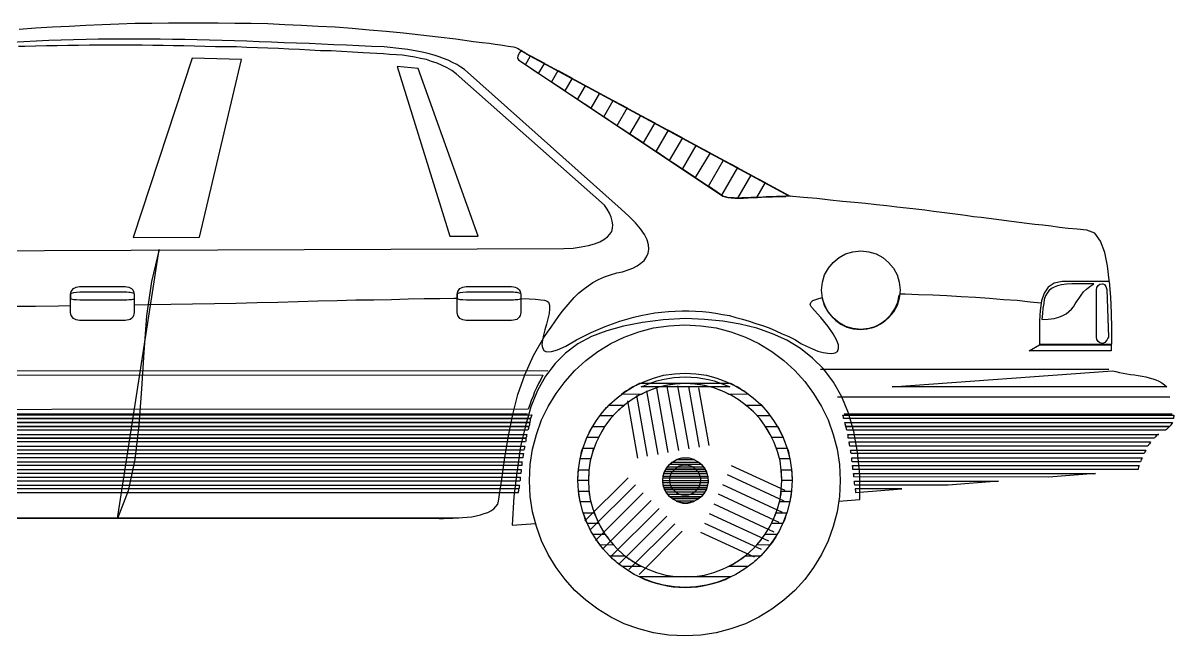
# Model space of a CAD drawing. Extents: x 894 to 1366, y -176 to -51.
# Drawn here: x 1129.8 to 1365.7, y -176.3 to -50.7 of the extents above; entities that cross this region are included whole.
import ezdxf

# ---------------------------------------------------------------- set-up
doc = ezdxf.new("R2010")
doc.units = 0
doc.header["$MEASUREMENT"] = 0
doc.layers.get('0').update_dxf_attribs({"linetype": 'CONTINUOUS'})

msp = doc.modelspace()

# ---------------------------------------------------------------- linework, layer by layer
at = {"linetype": 'CONTINUOUS'}
for points in [[(1352.43, -103.7), (1352.41, -103.45), (1352.1, -100.49), (1351.53, -97.72), (1350.65, -95.45), (1349.45, -93.82), (1347.81, -93.19), (1345.86, -93), (1344.04, -92.81), (1342.21, -92.62), (1340.51, -92.37), (1338.81, -92.18), (1337.17, -91.99), (1335.53, -91.8), (1333.96, -91.61), (1332.39, -91.42), (1330.81, -91.17), (1329.3, -90.98), (1327.73, -90.79), (1326.15, -90.6), (1324.64, -90.42), (1323, -90.16), (1321.43, -89.97), (1319.79, -89.78), (1318.09, -89.53), (1316.39, -89.35), (1314.63, -89.09), (1312.8, -88.9), (1310.85, -88.65), (1308.9, -88.46), (1306.88, -88.21), (1304.74, -87.96), (1302.47, -87.71), (1300.21, -87.52), (1297.75, -87.27), (1295.23, -87.01), (1292.52, -86.7), (1289.75, -86.45), (1286.86, -86.2), (1233.02, -57.1), (1232.58, -56.79), (1232.2, -56.6), (1231.88, -56.35), (1231.57, -56.22), (1231.32, -56.03), (1231, -55.91), (1230.69, -55.78), (1230.31, -55.72), (1229.8, -55.59), (1229.24, -55.53), (1228.48, -55.4), (1227.66, -55.28), (1226.59, -55.15), (1225.33, -54.96), (1223.88, -54.77), (1222.12, -54.58), (1218.53, -54.08), (1214.88, -53.64), (1211.35, -53.2), (1207.76, -52.82), (1204.24, -52.51), (1200.77, -52.19), (1197.25, -51.88), (1193.78, -51.62), (1190.32, -51.44), (1186.86, -51.25), (1183.46, -51.12), (1179.99, -50.93), (1176.59, -50.87), (1173.19, -50.81), (1169.79, -50.74), (1166.39, -50.74), (1162.99, -50.74), (1159.59, -50.74), (1156.19, -50.81), (1152.79, -50.87), (1149.45, -50.99), (1146.05, -51.12), (1142.65, -51.25), (1139.25, -51.44), (1135.85, -51.62), (1132.39, -51.81), (1128.99, -52.07)], [(1060.79, -152.19), (1215.07, -152.25), (1216.01, -152.25), (1216.96, -152.19), (1217.9, -152.19), (1218.91, -152.12), (1219.85, -152.06), (1220.86, -152), (1221.81, -151.87), (1222.69, -151.68), (1223.57, -151.49), (1224.33, -151.24), (1225.08, -150.99), (1225.71, -150.68), (1226.28, -150.24), (1226.72, -149.79), (1227.1, -149.29), (1227.29, -148.72), (1227.92, -144.19), (1228.55, -139.72), (1229.3, -135.31), (1230.18, -130.97), (1231.25, -126.81), (1232.64, -122.78), (1234.4, -118.88), (1236.54, -115.16), (1237.3, -114.09), (1238.05, -113.02), (1238.81, -111.95), (1239.57, -110.88), (1240.32, -109.87), (1241.14, -108.87), (1241.96, -107.92), (1242.78, -106.98), (1243.66, -106.1), (1244.6, -105.34), (1245.61, -104.58), (1246.62, -103.89), (1247.75, -103.26), (1248.95, -102.76), (1250.21, -102.32), (1251.53, -101.94), (1252.66, -101.69), (1253.8, -101.31), (1254.81, -100.93), (1255.69, -100.49), (1256.44, -99.92), (1257.13, -99.36), (1257.58, -98.66), (1257.95, -97.91), (1258.08, -97.09), (1258.02, -96.15), (1257.7, -95.14), (1257.2, -94.07), (1256.38, -92.93), (1255.37, -91.67), (1254.05, -90.35), (1252.41, -88.9), (1220.3, -60.25), (1219.54, -59.75), (1218.72, -59.24), (1217.84, -58.8), (1216.96, -58.36), (1216.01, -57.98), (1215.07, -57.67), (1214.06, -57.35), (1213.05, -57.04), (1211.98, -56.79), (1210.91, -56.54), (1209.78, -56.35), (1208.65, -56.16), (1207.45, -56.03), (1206.25, -55.91), (1205.06, -55.78), (1203.8, -55.65), (1201.22, -55.53), (1198.63, -55.4), (1196.12, -55.28), (1193.53, -55.21), (1190.95, -55.09), (1188.43, -54.96), (1185.85, -54.84), (1183.33, -54.77), (1180.75, -54.65), (1178.23, -54.58), (1175.65, -54.46), (1173.13, -54.39), (1170.61, -54.33), (1168.03, -54.27), (1165.51, -54.21), (1162.99, -54.14), (1160.41, -54.14), (1157.89, -54.08), (1155.37, -54.08), (1152.85, -54.08), (1150.27, -54.08), (1147.75, -54.08), (1145.23, -54.08), (1142.72, -54.14), (1140.13, -54.21), (1137.61, -54.27), (1135.09, -54.33), (1132.51, -54.46), (1129.99, -54.58), (1127.48, -54.71)], [(1063.25, -97.59), (1240.64, -96.96), (1242.53, -96.84), (1244.23, -96.59), (1245.67, -96.33), (1246.93, -95.96), (1248, -95.58), (1248.88, -95.07), (1249.58, -94.57), (1250.08, -94), (1250.46, -93.44), (1250.65, -92.75), (1250.71, -92.05), (1250.58, -91.3), (1250.33, -90.54), (1250.02, -89.72), (1249.51, -88.9), (1248.95, -88.02), (1218.6, -61.13), (1217.71, -60.5), (1216.71, -59.94), (1215.7, -59.43), (1214.69, -58.99), (1213.56, -58.62), (1212.49, -58.24), (1211.29, -57.98), (1210.1, -57.73), (1208.83, -57.54), (1207.58, -57.35), (1206.32, -57.23), (1204.99, -57.17), (1203.67, -57.04), (1202.29, -56.98), (1200.9, -56.91), (1199.52, -56.85), (1197.31, -56.72), (1195.11, -56.6), (1192.97, -56.47), (1190.76, -56.41), (1188.62, -56.28), (1186.48, -56.16), (1184.28, -56.09), (1182.14, -55.97), (1179.99, -55.91), (1177.85, -55.84), (1175.71, -55.78), (1173.57, -55.65), (1171.43, -55.59), (1169.23, -55.59), (1167.09, -55.53), (1164.94, -55.47), (1162.8, -55.4), (1160.66, -55.4), (1158.52, -55.34), (1156.38, -55.34), (1154.24, -55.28), (1152.04, -55.28), (1149.89, -55.28), (1147.75, -55.28), (1145.55, -55.28), (1143.41, -55.28), (1141.2, -55.34), (1139, -55.34), (1136.79, -55.4), (1134.59, -55.4), (1132.39, -55.47), (1130.18, -55.53), (1128.86, -55.53)], [(1287.05, -86.2), (1286.16, -86.2), (1285.22, -86.26), (1284.21, -86.26), (1283.21, -86.32), (1282.14, -86.38), (1281.13, -86.45), (1280.06, -86.51), (1279.05, -86.51), (1278.1, -86.57), (1277.16, -86.57), (1276.28, -86.64), (1275.52, -86.57), (1274.83, -86.57), (1274.2, -86.51), (1273.76, -86.38), (1273.38, -86.26), (1231.44, -58.42), (1231.19, -57.98), (1231.32, -57.42), (1231.57, -56.91), (1231.88, -56.41), (1287.05, -86.2)], [(1164.5, -57.92), (1152.41, -94.7), (1165.95, -94.63), (1174.58, -58.24), (1164.5, -57.92)], [(1231.38, -57.17), (1231.19, -57.48), (1231.13, -57.86), (1231.19, -58.11), (1231.44, -58.36), (1272.94, -86.01), (1273.26, -86.2), (1273.7, -86.38), (1274.26, -86.51), (1274.96, -86.57), (1275.71, -86.64), (1276.53, -86.64), (1277.47, -86.64), (1278.42, -86.57), (1279.36, -86.51), (1280.37, -86.45), (1281.44, -86.38), (1282.45, -86.32), (1283.39, -86.32), (1284.4, -86.26), (1285.28, -86.26), (1286.16, -86.26)], [(1235.41, -61.07), (1232.76, -59.31), (1233.83, -57.48), (1236.67, -58.99), (1235.41, -61.07)], [(1206.5, -59.62), (1217.27, -94.38), (1223.07, -94.38), (1210.79, -60.06), (1206.5, -59.62)], [(1240.83, -64.66), (1238.12, -62.83), (1239.5, -60.5), (1242.34, -62.02), (1240.83, -64.66)], [(1246.18, -68.19), (1243.47, -66.42), (1245.11, -63.59), (1247.94, -65.1), (1246.18, -68.19)], [(1251.53, -71.77), (1248.82, -69.95), (1250.78, -66.61), (1253.61, -68.12), (1251.53, -71.77)], [(1256.88, -75.3), (1254.18, -73.54), (1256.44, -69.7), (1259.28, -71.21), (1256.88, -75.3)], [(1262.24, -78.89), (1259.59, -77.07), (1262.11, -72.72), (1264.94, -74.23), (1262.24, -78.89)], [(1267.59, -82.42), (1264.94, -80.65), (1267.78, -75.8), (1270.61, -77.32), (1267.59, -82.42)], [(1272.94, -86.01), (1270.3, -84.18), (1273.38, -78.83), (1276.21, -80.34), (1272.94, -86.01)], [(1280.12, -86.51), (1279.61, -86.51), (1279.11, -86.57), (1278.61, -86.57), (1278.1, -86.57), (1277.6, -86.64), (1277.16, -86.64), (1276.72, -86.64), (1276.28, -86.64), (1279.05, -81.91), (1281.88, -83.42), (1280.12, -86.51)], [(1157.7, -97.15), (1156.13, -103.7), (1155.12, -110.75), (1154.55, -118.18), (1154.11, -125.68), (1153.54, -133.11), (1152.73, -140.16), (1151.34, -146.58), (1149.14, -152.25), (1157.7, -97.15)], [(1301.53, -97.4), (1303.17, -97.59), (1304.68, -98.03), (1306, -98.79), (1307.2, -99.8), (1308.2, -100.99), (1308.96, -102.32), (1309.4, -103.83), (1309.59, -105.47), (1309.4, -107.1), (1308.96, -108.61), (1308.2, -109.94), (1307.2, -111.13), (1306, -112.14), (1304.68, -112.9), (1303.17, -113.34), (1301.53, -113.53), (1299.89, -113.34), (1298.38, -112.9), (1297.06, -112.14), (1295.86, -111.13), (1294.86, -109.94), (1294.1, -108.61), (1293.66, -107.1), (1293.47, -105.47), (1293.66, -103.83), (1294.1, -102.32), (1294.86, -100.99), (1295.86, -99.8), (1297.06, -98.79), (1298.38, -98.03), (1299.89, -97.59), (1301.53, -97.4)], [(1352.47, -103.7), (1342.78, -103.7), (1341.14, -104.02), (1339.94, -104.83), (1339.06, -106.1), (1338.56, -107.67), (1338.24, -109.62), (1338.12, -111.76), (1338.12, -114.09), (1338.12, -116.55), (1352.98, -116.55), (1352.98, -113.34), (1352.92, -110.13), (1352.73, -106.91), (1352.47, -103.7)], [(1141.39, -104.71), (1150.71, -104.71), (1151.09, -104.77), (1151.47, -104.83), (1151.78, -104.96), (1152.04, -105.15), (1152.29, -105.4), (1152.48, -105.72), (1152.54, -106.03), (1152.6, -106.35), (1152.6, -110.06), (1152.54, -110.38), (1152.48, -110.69), (1152.29, -111.01), (1152.04, -111.26), (1151.78, -111.45), (1151.47, -111.57), (1151.09, -111.64), (1150.71, -111.7), (1141.39, -111.7), (1140.7, -111.57), (1140.13, -111.26), (1139.69, -110.69), (1139.57, -110.06), (1139.57, -106.35), (1139.69, -105.72), (1140.13, -105.15), (1140.7, -104.83), (1141.39, -104.71)], [(1141.46, -105.84), (1150.71, -105.84), (1151.09, -105.84), (1151.47, -105.9), (1151.78, -105.9), (1152.04, -105.97), (1152.29, -106.03), (1152.48, -106.1), (1152.54, -106.16), (1152.6, -106.22), (1152.6, -107.17), (1152.54, -107.23), (1152.48, -107.29), (1152.29, -107.35), (1152.04, -107.42), (1151.78, -107.48), (1151.47, -107.48), (1151.09, -107.54), (1150.71, -107.54), (1141.46, -107.54), (1140.76, -107.48), (1140.2, -107.42), (1139.76, -107.29), (1139.63, -107.17), (1139.63, -106.22), (1139.76, -106.1), (1140.2, -105.97), (1140.76, -105.9), (1141.46, -105.84)], [(1220.61, -104.71), (1229.93, -104.71), (1230.31, -104.77), (1230.69, -104.83), (1231, -104.96), (1231.25, -105.15), (1231.5, -105.4), (1231.69, -105.72), (1231.76, -106.03), (1231.82, -106.35), (1231.82, -110.06), (1231.76, -110.38), (1231.69, -110.69), (1231.5, -111.01), (1231.25, -111.26), (1231, -111.45), (1230.69, -111.57), (1230.31, -111.64), (1229.93, -111.7), (1220.61, -111.7), (1219.92, -111.57), (1219.35, -111.26), (1218.91, -110.69), (1218.78, -110.06), (1218.78, -106.35), (1218.91, -105.72), (1219.35, -105.15), (1219.92, -104.83), (1220.61, -104.71)], [(1220.68, -105.84), (1229.93, -105.84), (1230.31, -105.84), (1230.69, -105.9), (1231, -105.9), (1231.25, -105.97), (1231.5, -106.03), (1231.69, -106.1), (1231.76, -106.16), (1231.82, -106.22), (1231.82, -107.17), (1231.76, -107.23), (1231.69, -107.29), (1231.5, -107.35), (1231.25, -107.42), (1231, -107.48), (1230.69, -107.48), (1230.31, -107.54), (1229.93, -107.54), (1220.68, -107.54), (1219.98, -107.48), (1219.41, -107.42), (1218.97, -107.29), (1218.85, -107.17), (1218.85, -106.22), (1218.97, -106.1), (1219.41, -105.97), (1219.98, -105.9), (1220.68, -105.84)], [(1349.26, -104.14), (1347.56, -104.14), (1346.05, -104.14), (1344.79, -104.2), (1343.66, -104.27), (1342.65, -104.4), (1341.83, -104.58), (1341.14, -104.83), (1340.57, -105.15), (1340.07, -105.59), (1339.69, -106.1), (1339.37, -106.66), (1339.12, -107.35), (1339, -108.17), (1338.81, -109.12), (1338.75, -110.25), (1338.62, -111.45), (1339.94, -111.38), (1341.14, -111.26), (1342.08, -111.01), (1342.9, -110.69), (1343.6, -110.31), (1344.16, -109.87), (1344.67, -109.37), (1345.11, -108.87), (1345.48, -108.3), (1345.86, -107.67), (1346.24, -107.1), (1346.68, -106.47), (1347.18, -105.84), (1347.75, -105.28), (1348.44, -104.71), (1349.26, -104.14)], [(1351.02, -104.14), (1351.09, -104.14), (1351.47, -104.33), (1351.72, -104.71), (1351.85, -105.15), (1351.91, -105.34), (1352.28, -115.1), (1352.16, -115.29), (1351.91, -115.73), (1351.53, -116.17), (1351.09, -116.36), (1351.02, -116.36), (1350.52, -116.23), (1350.14, -115.98), (1349.89, -115.6), (1349.83, -115.1), (1349.83, -105.4), (1349.89, -104.9), (1350.14, -104.52), (1350.52, -104.27), (1351.02, -104.14)], [(1152.6, -108.46), (1155.5, -108.43), (1160.09, -108.36), (1164.57, -108.3), (1169.04, -108.17), (1173.45, -108.11), (1177.79, -107.98), (1182.01, -107.92), (1186.17, -107.8), (1190.26, -107.67), (1194.16, -107.6), (1198, -107.48), (1201.72, -107.42), (1205.31, -107.35), (1208.77, -107.23), (1212.05, -107.17), (1215.2, -107.17), (1218.15, -107.1), (1218.78, -107.09)], [(1231.82, -107.16), (1231.95, -107.17), (1233.52, -107.23), (1234.84, -107.29), (1235.91, -107.42), (1236.67, -107.54), (1237.23, -107.73), (1237.49, -107.92), (1237.74, -108.55), (1237.74, -109.31), (1237.61, -110.25), (1237.36, -111.32), (1237.11, -112.45), (1236.73, -113.59), (1236.48, -114.66), (1236.29, -115.67), (1236.16, -116.61), (1236.29, -117.3), (1236.61, -117.87), (1237.17, -118.12), (1238.12, -118.06), (1239.38, -117.68), (1241.08, -116.93), (1243.22, -115.67), (1244.73, -114.91), (1246.24, -114.15), (1247.69, -113.53), (1249.14, -112.9), (1250.65, -112.33), (1252.1, -111.83), (1253.55, -111.38), (1254.99, -111.01), (1256.44, -110.69), (1257.83, -110.38), (1259.28, -110.13), (1260.66, -109.94), (1262.11, -109.81), (1263.49, -109.75), (1264.88, -109.68), (1266.26, -109.68), (1267.65, -109.75), (1269.04, -109.87), (1270.42, -110), (1271.81, -110.19), (1273.19, -110.44), (1274.58, -110.69), (1275.9, -111.07), (1277.29, -111.38), (1278.61, -111.83), (1279.99, -112.27), (1281.38, -112.71), (1282.7, -113.21), (1284.09, -113.78), (1285.41, -114.41), (1286.79, -114.97), (1288.12, -115.67), (1289.25, -116.36), (1290.38, -116.93), (1291.58, -117.49), (1292.71, -117.93), (1293.79, -118.25), (1294.73, -118.38), (1295.55, -118.44), (1296.24, -118.31), (1296.74, -118), (1296.93, -117.43), (1296.93, -116.68), (1296.56, -115.67), (1295.86, -114.41), (1294.79, -112.9), (1293.34, -111.07), (1291.39, -108.93), (1291.14, -108.43), (1291.26, -107.98), (1291.71, -107.6), (1292.52, -107.29), (1293.59, -106.98), (1293.64, -106.97)], [(1293.59, -107.23), (1294.04, -108.49), (1294.6, -109.68), (1295.42, -110.75), (1296.37, -111.7), (1297.44, -112.45), (1298.63, -113.02), (1299.96, -113.4), (1301.4, -113.53), (1302.85, -113.4), (1304.24, -113.02), (1305.5, -112.39), (1306.63, -111.51), (1307.64, -110.5), (1308.46, -109.31), (1309.09, -107.92), (1309.4, -106.47)], [(1309.5, -106.22), (1310.6, -106.22), (1313.37, -106.35), (1316.27, -106.41), (1319.16, -106.54), (1322.06, -106.73), (1325.02, -106.91), (1327.92, -107.1), (1330.75, -107.35), (1333.58, -107.54), (1336.23, -107.86), (1338.49, -108.08)], [(1127.79, -108.74), (1132.39, -108.74), (1137.05, -108.68), (1139.57, -108.64)], [(1296.99, -148.67), (1301.34, -148.35), (1301.28, -143.25), (1300.84, -138.65), (1300.08, -134.43), (1299.01, -130.65), (1297.63, -127.31), (1295.92, -124.29), (1293.91, -121.65), (1291.64, -119.38), (1289.12, -117.43), (1286.35, -115.73), (1283.39, -114.41), (1280.18, -113.27), (1276.78, -112.45), (1273.26, -111.83), (1269.48, -111.45), (1265.57, -111.26), (1260.98, -111.57), (1256.76, -112.08), (1252.91, -112.83), (1249.45, -113.78), (1246.3, -114.97), (1243.53, -116.48), (1241.01, -118.38), (1238.87, -120.51), (1236.92, -123.09), (1235.28, -125.99), (1233.9, -129.39), (1232.76, -133.23), (1231.76, -137.51), (1231.06, -142.36), (1230.43, -147.72), (1230.06, -153.64)], [(1265.45, -112.58), (1268.72, -112.77), (1271.87, -113.21), (1274.89, -114.03), (1277.85, -115.1), (1280.62, -116.42), (1283.27, -118.06), (1285.72, -119.88), (1287.99, -121.9), (1290.01, -124.16), (1291.83, -126.62), (1293.47, -129.27), (1294.79, -132.04), (1295.86, -135), (1296.68, -138.02), (1297.12, -141.17), (1297.31, -144.44), (1297.12, -147.72), (1296.68, -150.86), (1295.86, -153.89), (1294.79, -156.85), (1293.47, -159.62), (1291.83, -162.26), (1290.01, -164.72), (1287.99, -166.99), (1285.72, -169), (1283.27, -170.83), (1280.62, -172.46), (1277.85, -173.79), (1274.89, -174.86), (1271.87, -175.68), (1268.72, -176.12), (1265.45, -176.31), (1262.17, -176.12), (1259.02, -175.68), (1256, -174.86), (1253.04, -173.79), (1250.27, -172.46), (1247.63, -170.83), (1245.17, -169), (1242.9, -166.99), (1240.89, -164.72), (1239.06, -162.26), (1237.43, -159.62), (1236.1, -156.85), (1235.03, -153.89), (1234.21, -150.86), (1233.77, -147.72), (1233.58, -144.44), (1233.77, -141.17), (1234.21, -138.02), (1235.03, -135), (1236.1, -132.04), (1237.43, -129.27), (1239.06, -126.62), (1240.89, -124.16), (1242.9, -121.9), (1245.17, -119.88), (1247.63, -118.06), (1250.27, -116.42), (1253.04, -115.1), (1256, -114.03), (1259.02, -113.21), (1262.17, -112.77), (1265.45, -112.58)], [(1352.85, -117.87), (1336.04, -117.87), (1338.12, -116.68), (1352.85, -116.68), (1352.85, -117.87)], [(1034.28, -121.96), (1237.36, -121.9)], [(1265.51, -122.46), (1267.71, -122.59), (1269.92, -122.91), (1272, -123.47), (1274.01, -124.23), (1275.9, -125.11), (1277.73, -126.24), (1279.43, -127.5), (1281, -128.89), (1282.39, -130.46), (1283.65, -132.16), (1284.78, -133.99), (1285.66, -135.88), (1286.42, -137.89), (1286.98, -139.97), (1287.3, -142.18), (1287.42, -144.38), (1287.3, -146.58), (1286.98, -148.79), (1286.42, -150.86), (1285.66, -152.88), (1284.78, -154.83), (1283.65, -156.59), (1282.39, -158.3), (1281, -159.87), (1279.43, -161.32), (1277.73, -162.58), (1275.9, -163.71), (1274.01, -164.59), (1272, -165.35), (1269.92, -165.92), (1267.71, -166.23), (1265.51, -166.36), (1263.31, -166.23), (1261.1, -165.92), (1259.02, -165.35), (1257.01, -164.59), (1255.06, -163.71), (1253.29, -162.58), (1251.59, -161.32), (1250.02, -159.87), (1248.57, -158.3), (1247.31, -156.59), (1246.18, -154.83), (1245.3, -152.88), (1244.54, -150.86), (1243.97, -148.79), (1243.66, -146.58), (1243.53, -144.38), (1243.66, -142.18), (1243.97, -139.97), (1244.54, -137.89), (1245.3, -135.88), (1246.18, -133.99), (1247.31, -132.16), (1248.57, -130.46), (1250.02, -128.89), (1251.59, -127.5), (1253.29, -126.24), (1255.06, -125.11), (1257.01, -124.23), (1259.02, -123.47), (1261.1, -122.91), (1263.31, -122.59), (1265.51, -122.46)], [(1293.22, -121.65), (1352.35, -121.65)], [(1364.25, -125.3), (1307.95, -125.3), (1353.1, -121.96), (1353.8, -122.15), (1354.55, -122.34), (1355.31, -122.46), (1356.06, -122.59), (1356.82, -122.72), (1357.64, -122.84), (1358.39, -122.97), (1359.15, -123.09), (1359.9, -123.22), (1360.6, -123.41), (1361.35, -123.6), (1361.98, -123.85), (1362.61, -124.1), (1363.24, -124.48), (1363.75, -124.86), (1364.25, -125.3)], [(1035.1, -122.84), (1236.35, -122.91), (1235.91, -123.79), (1235.47, -124.61), (1235.03, -125.49), (1234.65, -126.31), (1234.34, -127.19), (1233.96, -128.07), (1233.65, -128.95), (1233.33, -129.83), (1037.93, -129.96), (1037.62, -129.01), (1037.3, -128.07), (1036.99, -127.13), (1036.61, -126.24), (1036.23, -125.36), (1035.85, -124.48), (1035.48, -123.66), (1035.1, -122.84)], [(1265.51, -124.61), (1263.49, -124.73), (1261.54, -124.98), (1259.65, -125.49), (1257.83, -126.18), (1256.06, -127), (1254.43, -128.01), (1252.91, -129.14), (1251.53, -130.4), (1250.21, -131.78), (1249.07, -133.36), (1248.07, -135), (1247.25, -136.7), (1246.56, -138.52), (1246.05, -140.41), (1245.8, -142.36), (1245.67, -144.38), (1245.8, -146.39), (1246.05, -148.35), (1246.56, -150.24), (1247.25, -152.06), (1248.07, -153.82), (1249.07, -155.46), (1250.21, -156.97), (1251.53, -158.36), (1252.91, -159.68), (1254.43, -160.81), (1256.06, -161.82), (1257.83, -162.64), (1259.65, -163.33), (1261.54, -163.84), (1263.49, -164.09), (1265.51, -164.21), (1267.53, -164.09), (1269.48, -163.84), (1271.37, -163.33), (1273.19, -162.64), (1274.96, -161.82), (1276.59, -160.81), (1278.1, -159.68), (1279.49, -158.36), (1280.81, -156.97), (1281.94, -155.46), (1282.95, -153.82), (1283.77, -152.06), (1284.46, -150.24), (1284.97, -148.35), (1285.22, -146.39), (1285.35, -144.38), (1285.22, -142.36), (1284.97, -140.41), (1284.46, -138.52), (1283.77, -136.7), (1282.95, -135), (1281.94, -133.36), (1280.81, -131.78), (1279.49, -130.4), (1278.1, -129.14), (1276.59, -128.01), (1274.96, -127), (1273.19, -126.18), (1271.37, -125.49), (1269.48, -124.98), (1267.53, -124.73), (1265.51, -124.61)], [(1252.48, -126.75), (1252.91, -126.43), (1253.36, -126.12), (1253.8, -125.86), (1254.24, -125.55), (1254.74, -125.3), (1255.18, -125.05), (1255.69, -124.79), (1256.19, -124.54), (1274.83, -124.54), (1275.33, -124.79), (1275.77, -125.05), (1276.28, -125.3), (1276.72, -125.55), (1277.16, -125.86), (1277.6, -126.12), (1278.04, -126.43), (1278.48, -126.75), (1274.51, -126.81), (1273.51, -126.31), (1272.44, -125.86), (1271.37, -125.49), (1270.23, -125.17), (1269.1, -124.92), (1267.9, -124.73), (1266.71, -124.67), (1265.51, -124.61), (1264.31, -124.67), (1263.12, -124.73), (1261.92, -124.92), (1260.79, -125.17), (1259.65, -125.49), (1258.58, -125.86), (1257.51, -126.31), (1256.51, -126.81), (1252.48, -126.75)], [(1256.51, -125.3), (1257.51, -124.86), (1258.58, -124.42), (1259.72, -124.04), (1260.85, -123.79), (1261.98, -123.53), (1263.18, -123.35), (1264.38, -123.28), (1265.57, -123.22), (1266.77, -123.28), (1267.96, -123.35), (1269.16, -123.53), (1270.3, -123.79), (1271.43, -124.04), (1272.56, -124.42), (1273.63, -124.86), (1274.64, -125.3), (1256.51, -125.3)], [(1255.56, -127.06), (1257.76, -139.47)], [(1257.58, -126.12), (1259.91, -139.15)], [(1259.65, -125.49), (1261.98, -138.71)], [(1261.79, -125.17), (1264.12, -138.33)], [(1263.94, -125.05), (1266.26, -137.96)], [(1266.2, -125.23), (1268.41, -137.64)], [(1268.28, -125.49), (1270.36, -137.26)], [(1296.74, -127.31), (1364.82, -127.31)], [(1248, -131.22), (1248.19, -130.97), (1248.44, -130.65), (1248.7, -130.4), (1248.88, -130.08), (1249.14, -129.83), (1249.39, -129.52), (1249.64, -129.27), (1249.89, -129.01), (1253.11, -129.01), (1252.79, -129.27), (1252.48, -129.52), (1252.16, -129.77), (1251.84, -130.02), (1251.59, -130.34), (1251.28, -130.59), (1251.03, -130.9), (1250.71, -131.22), (1248, -131.22)], [(1253.67, -128.13), (1255.75, -139.91)], [(1280.31, -131.22), (1279.99, -130.9), (1279.74, -130.59), (1279.43, -130.34), (1279.17, -130.02), (1278.86, -129.77), (1278.54, -129.52), (1278.23, -129.27), (1277.91, -129.01), (1281.13, -129.01), (1281.57, -129.52), (1282.07, -130.08), (1282.51, -130.65), (1282.95, -131.22), (1280.31, -131.22)], [(1037.43, -131.78), (1037.37, -131.6), (1037.3, -131.41), (1037.24, -131.28), (1037.18, -131.09), (1234.09, -131.03), (1234.02, -131.22), (1233.96, -131.41), (1233.9, -131.6), (1233.83, -131.78), (1037.43, -131.78)], [(1037.68, -132.6), (1037.62, -132.41), (1037.55, -132.16), (1037.49, -131.97), (1037.43, -131.78), (1233.83, -131.78), (1233.77, -131.97), (1233.77, -132.16), (1233.71, -132.41), (1233.65, -132.6), (1037.68, -132.6)], [(1037.93, -130.78), (1233.21, -130.78)], [(1298, -131.78), (1297.94, -131.6), (1297.94, -131.41), (1297.88, -131.28), (1297.81, -131.09), (1365.7, -131.09), (1365.7, -131.28), (1365.63, -131.47), (1365.63, -131.66), (1365.57, -131.78), (1298, -131.78)], [(1298.07, -130.78), (1365.32, -130.78)], [(1037.93, -133.42), (1037.87, -133.23), (1037.81, -132.98), (1037.74, -132.79), (1037.68, -132.6), (1233.65, -132.6), (1233.58, -132.79), (1233.58, -132.98), (1233.52, -133.23), (1233.46, -133.42), (1037.93, -133.42)], [(1038.18, -134.18), (1038.12, -133.99), (1038.06, -133.8), (1037.99, -133.61), (1037.93, -133.42), (1233.46, -133.42), (1233.39, -133.61), (1233.39, -133.8), (1233.33, -133.99), (1233.27, -134.18), (1038.18, -134.18)], [(1245.36, -135.63), (1245.67, -135.06), (1245.93, -134.49), (1246.24, -133.93), (1246.56, -133.42), (1249.01, -133.42), (1248.7, -133.93), (1248.38, -134.49), (1248.07, -135.06), (1247.75, -135.63), (1245.36, -135.63)], [(1283.27, -135.63), (1282.95, -135.06), (1282.64, -134.49), (1282.32, -133.93), (1282.01, -133.42), (1284.46, -133.42), (1284.78, -133.93), (1285.03, -134.49), (1285.35, -135.06), (1285.6, -135.63), (1283.27, -135.63)], [(1298.44, -133.42), (1298.38, -133.23), (1298.38, -133.04), (1298.32, -132.86), (1298.26, -132.6), (1365.38, -132.6), (1365.26, -132.79), (1365.13, -132.98), (1364.94, -133.23), (1364.75, -133.42), (1298.44, -133.42)], [(1298.63, -134.18), (1298.57, -133.99), (1298.57, -133.8), (1298.51, -133.61), (1298.44, -133.42), (1364.75, -133.42), (1364.56, -133.61), (1364.38, -133.8), (1364.19, -133.99), (1363.93, -134.18), (1298.63, -134.18)], [(1038.69, -135.81), (1038.62, -135.63), (1038.56, -135.37), (1038.5, -135.18), (1038.44, -135), (1233.08, -135), (1233.02, -135.25), (1233.02, -135.44), (1232.95, -135.63), (1232.89, -135.81), (1038.69, -135.81)], [(1038.88, -136.57), (1038.81, -136.38), (1038.81, -136.19), (1038.75, -136), (1038.69, -135.81), (1232.89, -135.81), (1232.83, -136), (1232.83, -136.19), (1232.83, -136.38), (1232.76, -136.57), (1038.88, -136.57)], [(1298.95, -135.81), (1298.89, -135.63), (1298.89, -135.44), (1298.89, -135.25), (1298.82, -135), (1362.61, -135), (1362.55, -135.06), (1362.42, -135.06), (1362.36, -135.12), (1362.23, -135.18), (1362.05, -135.31), (1361.92, -135.5), (1361.73, -135.69), (1361.54, -135.81), (1298.95, -135.81)], [(1299.26, -137.39), (1299.2, -137.14), (1299.2, -136.95), (1299.14, -136.76), (1299.14, -136.57), (1360.91, -136.57), (1360.79, -136.76), (1360.66, -136.95), (1360.47, -137.14), (1360.35, -137.39), (1299.26, -137.39)], [(1039.32, -138.21), (1039.25, -138.02), (1039.25, -137.77), (1039.19, -137.58), (1039.13, -137.39), (1232.64, -137.39), (1232.58, -137.58), (1232.58, -137.77), (1232.51, -137.96), (1232.45, -138.21), (1039.32, -138.21)], [(1039.76, -139.78), (1039.7, -139.59), (1039.7, -139.34), (1039.63, -139.15), (1039.57, -138.96), (1232.39, -138.96), (1232.32, -139.15), (1232.32, -139.34), (1232.26, -139.59), (1232.26, -139.78), (1039.76, -139.78)], [(1243.97, -140.03), (1244.1, -139.47), (1244.23, -138.9), (1244.35, -138.33), (1244.54, -137.83), (1246.81, -137.83), (1246.62, -138.33), (1246.43, -138.9), (1246.3, -139.47), (1246.18, -140.03), (1243.97, -140.03)], [(1284.84, -140.03), (1284.72, -139.47), (1284.59, -138.9), (1284.4, -138.33), (1284.21, -137.83), (1286.42, -137.83), (1286.61, -138.33), (1286.73, -138.9), (1286.86, -139.47), (1286.98, -140.03), (1284.84, -140.03)], [(1299.52, -138.96), (1299.45, -138.77), (1299.45, -138.59), (1299.45, -138.4), (1299.39, -138.21), (1359.9, -138.21), (1359.84, -138.4), (1359.72, -138.59), (1359.65, -138.77), (1359.53, -138.96), (1299.52, -138.96)], [(1040.2, -141.36), (1040.14, -141.17), (1040.14, -140.98), (1040.07, -140.79), (1040.01, -140.6), (1232.13, -140.6), (1232.07, -140.79), (1232.07, -140.98), (1232.07, -141.17), (1232.01, -141.36), (1040.2, -141.36)], [(1267.46, -140.22), (1268.16, -140.6), (1268.85, -141.17), (1269.41, -141.86), (1269.86, -142.68), (1270.11, -143.5), (1270.23, -144.44), (1270.11, -145.39), (1269.86, -146.21), (1269.41, -147.02), (1268.85, -147.72), (1268.16, -148.28), (1267.34, -148.72), (1266.52, -148.98), (1265.57, -149.1), (1264.63, -148.98), (1263.81, -148.72), (1262.99, -148.28), (1262.3, -147.72), (1261.73, -147.02), (1261.29, -146.21), (1261.04, -145.39), (1260.91, -144.44), (1261.04, -143.5), (1261.29, -142.68), (1261.73, -141.86), (1262.3, -141.17), (1262.99, -140.6), (1263.68, -140.22), (1263.68, -140.22)], [(1262.3, -141.17), (1262.42, -141.04), (1262.55, -140.91), (1262.68, -140.85), (1262.8, -140.73), (1268.34, -140.73), (1268.47, -140.85), (1268.6, -140.91), (1268.72, -141.04), (1268.85, -141.17), (1262.3, -141.17)], [(1265.51, -141.23), (1266.14, -141.29), (1266.71, -141.48), (1267.27, -141.8), (1267.71, -142.18), (1268.09, -142.61), (1268.41, -143.18), (1268.6, -143.75), (1268.66, -144.38), (1268.6, -145.01), (1268.41, -145.58), (1268.09, -146.14), (1267.71, -146.58), (1267.27, -146.96), (1266.71, -147.28), (1266.14, -147.46), (1265.51, -147.53), (1264.88, -147.46), (1264.31, -147.28), (1263.75, -146.96), (1263.31, -146.58), (1262.93, -146.14), (1262.61, -145.58), (1262.42, -145.01), (1262.36, -144.38), (1262.42, -143.75), (1262.61, -143.18), (1262.93, -142.61), (1263.31, -142.18), (1263.75, -141.8), (1264.31, -141.48), (1264.88, -141.29), (1265.51, -141.23)], [(1263.68, -140.22), (1263.87, -140.1), (1264.12, -140.03), (1264.38, -139.97), (1264.56, -139.91), (1264.82, -139.84), (1265.07, -139.78), (1265.32, -139.78), (1265.57, -139.78), (1265.83, -139.78), (1266.08, -139.78), (1266.33, -139.84), (1266.58, -139.91), (1266.77, -139.97), (1267.02, -140.03), (1267.27, -140.1), (1267.46, -140.22), (1263.68, -140.22)], [(1286.04, -146.52), (1275.02, -141.42)], [(1299.77, -140.6), (1299.7, -140.41), (1299.7, -140.16), (1299.64, -139.97), (1299.64, -139.78), (1359.15, -139.78), (1359.09, -139.97), (1358.96, -140.16), (1358.9, -140.41), (1358.83, -140.6), (1299.77, -140.6)], [(1299.89, -142.18), (1299.89, -141.92), (1299.89, -141.73), (1299.83, -141.54), (1299.83, -141.36), (1358.58, -141.36), (1358.52, -141.54), (1358.46, -141.73), (1358.39, -141.99), (1358.33, -142.18), (1299.89, -142.18)], [(1040.64, -142.99), (1040.58, -142.74), (1040.58, -142.55), (1040.52, -142.36), (1040.45, -142.18), (1231.88, -142.18), (1231.88, -142.43), (1231.88, -142.61), (1231.82, -142.81), (1231.82, -142.99), (1040.64, -142.99)], [(1041.08, -144.57), (1041.02, -144.38), (1041.02, -144.13), (1040.95, -143.94), (1040.89, -143.75), (1231.76, -143.75), (1231.69, -143.94), (1231.69, -144.13), (1231.69, -144.38), (1231.63, -144.57), (1041.08, -144.57)], [(1243.53, -144.44), (1243.53, -144.44), (1243.53, -144.38), (1243.53, -144.38), (1243.53, -144.38), (1243.53, -143.81), (1243.6, -143.31), (1243.6, -142.74), (1243.66, -142.24), (1245.8, -142.24), (1245.74, -142.74), (1245.74, -143.31), (1245.67, -143.81), (1245.67, -144.38), (1245.67, -144.38), (1245.67, -144.38), (1245.67, -144.44), (1245.67, -144.44), (1243.53, -144.44)], [(1244.98, -152.75), (1253.86, -143.88)], [(1260.91, -144), (1260.98, -143.88), (1260.98, -143.81), (1260.98, -143.69), (1260.98, -143.56), (1270.17, -143.56), (1270.17, -143.69), (1270.17, -143.81), (1270.17, -143.88), (1270.23, -144), (1260.91, -144)], [(1261.16, -143.06), (1261.16, -142.93), (1261.23, -142.81), (1261.23, -142.74), (1261.29, -142.61), (1269.86, -142.61), (1269.92, -142.74), (1269.92, -142.81), (1269.98, -142.93), (1269.98, -143.06), (1261.16, -143.06)], [(1261.29, -142.61), (1261.35, -142.49), (1261.42, -142.36), (1261.48, -142.24), (1261.54, -142.11), (1269.6, -142.11), (1269.67, -142.24), (1269.73, -142.36), (1269.79, -142.49), (1269.86, -142.61), (1261.29, -142.61)], [(1261.54, -142.11), (1261.61, -141.99), (1261.73, -141.86), (1261.79, -141.8), (1261.86, -141.67), (1269.29, -141.67), (1269.35, -141.8), (1269.48, -141.86), (1269.54, -141.99), (1269.6, -142.11), (1261.54, -142.11)], [(1285.79, -148.72), (1274.2, -143.31)], [(1285.35, -144.44), (1285.35, -144.44), (1285.35, -144.38), (1285.35, -144.38), (1285.35, -144.38), (1285.35, -143.81), (1285.28, -143.31), (1285.28, -142.74), (1285.22, -142.24), (1287.3, -142.24), (1287.36, -142.74), (1287.36, -143.31), (1287.42, -143.81), (1287.42, -144.38), (1287.42, -144.38), (1287.42, -144.38), (1287.42, -144.44), (1287.42, -144.44), (1285.35, -144.44)], [(1300.08, -143.69), (1300.08, -143.5), (1300.08, -143.31), (1300.02, -143.12), (1300.02, -142.99), (1349.58, -142.99), (1340, -143.75), (1300.08, -143.69)], [(1041.52, -146.14), (1041.46, -145.95), (1041.46, -145.76), (1041.4, -145.58), (1041.33, -145.39), (1231.57, -145.39), (1231.5, -145.58), (1231.5, -145.76), (1231.5, -145.95), (1231.44, -146.14), (1041.52, -146.14)], [(1041.52, -146.14), (1041.58, -146.33), (1041.65, -146.52), (1041.65, -146.71), (1041.71, -146.9), (1231.38, -146.9), (1231.38, -146.71), (1231.44, -146.52), (1231.44, -146.33), (1231.44, -146.14), (1041.52, -146.14)], [(1245.99, -154.64), (1255.31, -145.32)], [(1260.91, -144.95), (1260.91, -144.82), (1260.91, -144.69), (1260.91, -144.57), (1260.91, -144.44), (1270.23, -144.44), (1270.23, -144.44), (1270.23, -144.44), (1270.23, -144.44), (1270.23, -144.44), (1270.23, -144.57), (1270.23, -144.69), (1270.23, -144.82), (1270.23, -144.95), (1260.91, -144.95)], [(1261.16, -145.89), (1261.1, -145.76), (1261.1, -145.64), (1261.04, -145.51), (1261.04, -145.39), (1270.11, -145.39), (1270.11, -145.51), (1270.04, -145.64), (1270.04, -145.76), (1269.98, -145.89), (1261.16, -145.89)], [(1261.35, -146.33), (1261.29, -146.21), (1261.29, -146.14), (1261.23, -146.02), (1261.16, -145.89), (1269.98, -145.89), (1269.92, -146.02), (1269.92, -146.14), (1269.86, -146.21), (1269.79, -146.33), (1261.35, -146.33)], [(1285.47, -150.99), (1273.26, -145.32)], [(1300.27, -145.39), (1300.21, -145.14), (1300.21, -144.95), (1300.21, -144.76), (1300.14, -144.57), (1329.74, -144.57), (1319.41, -145.39), (1300.27, -145.39)], [(1300.33, -146.14), (1300.33, -146.33), (1300.4, -146.52), (1300.4, -146.71), (1300.4, -146.9), (1309.91, -146.14), (1300.33, -146.14)], [(1243.97, -148.85), (1243.91, -148.35), (1243.78, -147.78), (1243.72, -147.21), (1243.66, -146.65), (1245.8, -146.65), (1245.86, -147.21), (1245.99, -147.78), (1246.05, -148.35), (1246.18, -148.85), (1243.97, -148.85)], [(1247.12, -156.72), (1256.88, -146.96)], [(1248.57, -158.49), (1258.52, -148.54)], [(1261.61, -146.84), (1261.54, -146.71), (1261.48, -146.58), (1261.42, -146.46), (1261.35, -146.33), (1269.79, -146.33), (1269.73, -146.46), (1269.67, -146.58), (1269.6, -146.71), (1269.54, -146.84), (1261.61, -146.84)], [(1262.36, -147.78), (1262.24, -147.65), (1262.17, -147.53), (1262.05, -147.4), (1261.92, -147.28), (1269.23, -147.28), (1269.1, -147.4), (1269.04, -147.53), (1268.91, -147.65), (1268.78, -147.78), (1262.36, -147.78)], [(1262.93, -148.22), (1262.8, -148.09), (1262.68, -148.03), (1262.49, -147.91), (1262.36, -147.78), (1268.78, -147.78), (1268.66, -147.91), (1268.53, -148.03), (1268.34, -148.09), (1268.22, -148.22), (1262.93, -148.22)], [(1284.78, -153.07), (1272.37, -147.28)], [(1284.84, -148.85), (1284.97, -148.35), (1285.03, -147.78), (1285.16, -147.21), (1285.22, -146.65), (1287.3, -146.65), (1287.24, -147.21), (1287.17, -147.78), (1287.05, -148.35), (1286.98, -148.85), (1284.84, -148.85)], [(1250.14, -160.19), (1260.16, -150.17)], [(1263.68, -148.66), (1263.87, -148.79), (1264.12, -148.85), (1264.38, -148.91), (1264.56, -148.98), (1264.82, -149.04), (1265.07, -149.1), (1265.32, -149.1), (1265.57, -149.1), (1265.83, -149.1), (1266.08, -149.1), (1266.33, -149.04), (1266.58, -148.98), (1266.77, -148.91), (1267.02, -148.85), (1267.27, -148.79), (1267.46, -148.66), (1263.68, -148.66)], [(1283.77, -155.02), (1271.43, -149.29)], [(1061.04, -152.12), (1219.1, -152.12)], [(1230.06, -153.64), (1234.87, -153.28)], [(1245.42, -153.26), (1245.17, -152.75), (1244.98, -152.19), (1244.79, -151.62), (1244.6, -151.05), (1246.87, -151.05), (1247.06, -151.62), (1247.31, -152.19), (1247.56, -152.75), (1247.81, -153.26), (1245.42, -153.26)], [(1251.91, -161.57), (1261.73, -151.75)], [(1253.98, -162.7), (1263.37, -153.32)], [(1281.13, -158.61), (1269.54, -153.26)], [(1282.64, -156.91), (1270.49, -151.31)], [(1283.21, -153.26), (1283.46, -152.75), (1283.71, -152.19), (1283.96, -151.62), (1284.15, -151.05), (1286.35, -151.05), (1286.16, -151.62), (1285.98, -152.19), (1285.79, -152.75), (1285.54, -153.26), (1283.21, -153.26)], [(1248.07, -157.73), (1247.69, -157.16), (1247.31, -156.59), (1246.93, -156.03), (1246.56, -155.46), (1249.07, -155.46), (1249.51, -156.03), (1249.96, -156.59), (1250.4, -157.16), (1250.84, -157.67), (1248.07, -157.73)], [(1256.06, -163.71), (1264.88, -154.83)], [(1279.74, -160.19), (1268.72, -155.09)], [(1280.18, -157.67), (1280.62, -157.16), (1281.06, -156.59), (1281.51, -156.03), (1281.94, -155.46), (1284.4, -155.46), (1284.09, -156.03), (1283.71, -156.59), (1283.33, -157.16), (1282.89, -157.73), (1280.18, -157.67)], [(1252.6, -162.07), (1252.22, -161.82), (1251.91, -161.57), (1251.59, -161.32), (1251.28, -161.07), (1250.96, -160.75), (1250.65, -160.5), (1250.33, -160.19), (1250.02, -159.87), (1253.17, -159.87), (1253.55, -160.19), (1253.98, -160.5), (1254.43, -160.75), (1254.81, -161.07), (1255.25, -161.32), (1255.69, -161.57), (1256.19, -161.82), (1256.63, -162.07), (1252.6, -162.07)], [(1274.39, -162.07), (1274.83, -161.82), (1275.33, -161.57), (1275.77, -161.32), (1276.21, -161.07), (1276.59, -160.75), (1277.03, -160.5), (1277.47, -160.19), (1277.85, -159.87), (1281, -159.87), (1280.69, -160.19), (1280.37, -160.5), (1280.06, -160.75), (1279.74, -161.07), (1279.43, -161.32), (1279.05, -161.57), (1278.74, -161.82), (1278.42, -162.07), (1274.39, -162.07)], [(1256.19, -164.21), (1257.26, -164.72), (1258.39, -165.16), (1259.53, -165.47), (1260.66, -165.79), (1261.86, -166.04), (1263.05, -166.23), (1264.25, -166.29), (1265.51, -166.36), (1266.77, -166.29), (1267.96, -166.23), (1269.16, -166.04), (1270.36, -165.79), (1271.49, -165.47), (1272.63, -165.16), (1273.76, -164.72), (1274.83, -164.21), (1256.19, -164.21)]]:
    msp.add_lwpolyline(points, dxfattribs=at)

doc.saveas('drawing.dxf')
